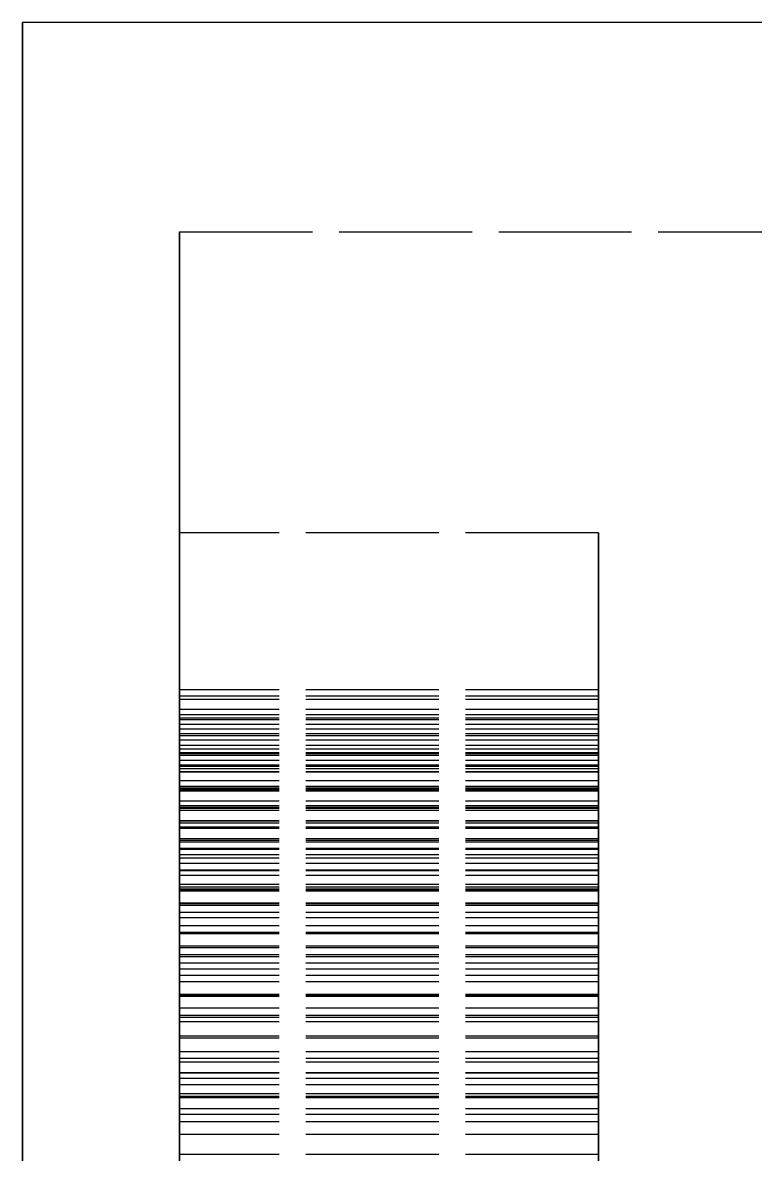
# Model space of a CAD drawing. Header units: millimetres. Extents: x -13 to 276, y -50 to 157.
# Drawn here: x 95.38 to 102.38, y 28.83 to 39.64 of the extents above; entities that cross this region are included whole.
import ezdxf

# ---------------------------------------------------------------- set-up
doc = ezdxf.new("R2010")
doc.units = ezdxf.units.MM
doc.linetypes.add('DASHED', pattern=[1.524, 1.27, -0.254])
doc.layers.add('HIDDEN', color=8, linetype='DASHED')
doc.layers.add('VISIBLE', color=7, linetype='CONTINUOUS')

msp = doc.modelspace()

# ---------------------------------------------------------------- linework, layer by layer
at = {"layer": 'HIDDEN'}
for points in [[(95.375, 39.645), (95.375, 38.8831), (95.375, 38.12119), (95.375, 37.35929), (95.375, 36.59738), (95.375, 35.83548), (95.375, 35.07357), (95.375, 34.31167), (95.375, 33.54976), (95.375, 32.78786), (95.375, 32.02595), (95.375, 31.26405), (95.375, 30.50214), (95.375, 29.74024), (95.375, 28.97833), (95.375, 28.21643)], [(96.875, 28.56563), (96.875, 28.91484), (96.875, 29.26405), (96.875, 29.61325), (96.875, 29.96246), (96.875, 30.31167), (96.875, 30.66087), (96.875, 31.01008), (96.875, 31.35929), (96.875, 31.70849), (96.875, 32.0577), (96.875, 32.4069), (96.875, 32.75611), (96.875, 33.10532), (96.875, 33.45452), (96.875, 33.80373), (96.875, 34.15294), (96.875, 34.50214), (96.875, 34.85135), (96.875, 35.20056), (96.875, 35.54976), (96.875, 35.89897), (96.875, 36.24817), (96.875, 36.59738), (96.875, 36.94659), (96.875, 37.29579), (96.875, 37.645)], [(96.875, 37.645), (96.875, 36.94659), (96.875, 36.24817), (96.875, 35.54976), (96.875, 34.85135), (96.875, 34.15294), (96.875, 33.45452), (96.875, 32.75611), (96.875, 32.0577), (96.875, 31.35929), (96.875, 30.66087), (96.875, 29.96246), (96.875, 29.26405), (96.875, 28.56563)], [(96.875, 37.645), (135.875, 37.645)], [(96.875, 28.69857), (96.875, 29.00214), (96.875, 29.30571), (96.875, 29.60929), (96.875, 29.91286), (96.875, 30.21643), (96.875, 30.52), (96.875, 30.82357), (96.875, 31.12714), (96.875, 31.43071), (96.875, 31.73429), (96.875, 32.03786), (96.875, 32.34143), (96.875, 32.645), (96.875, 32.94857), (96.875, 33.25214), (96.875, 33.55571), (96.875, 33.85929), (96.875, 34.16286), (96.875, 34.46643), (96.875, 34.77)], [(96.875, 34.77), (96.875, 34.16286), (96.875, 33.55571), (96.875, 32.94857), (96.875, 32.34143), (96.875, 31.73429), (96.875, 31.12714), (96.875, 30.52), (96.875, 29.91286), (96.875, 29.30571), (96.875, 28.69857)], [(100.875, 34.77), (96.875, 34.77)], [(100.875, 28.69857), (100.875, 29.00214), (100.875, 29.30571), (100.875, 29.60929), (100.875, 29.91286), (100.875, 30.21643), (100.875, 30.52), (100.875, 30.82357), (100.875, 31.12714), (100.875, 31.43071), (100.875, 31.73429), (100.875, 32.03786), (100.875, 32.34143), (100.875, 32.645), (100.875, 32.94857), (100.875, 33.25214), (100.875, 33.55571), (100.875, 33.85929), (100.875, 34.16286), (100.875, 34.46643), (100.875, 34.77)], [(100.875, 34.77), (100.875, 34.16286), (100.875, 33.55571), (100.875, 32.94857), (100.875, 32.34143), (100.875, 31.73429), (100.875, 31.12714), (100.875, 30.52), (100.875, 29.91286), (100.875, 29.30571), (100.875, 28.69857)], [(96.875, 33.0807), (96.875, 33.2692)], [(96.875, 33.2692), (96.875, 33.0807)], [(100.875, 33.2692), (96.875, 33.2692)], [(100.875, 33.2692), (96.875, 33.2692)], [(96.875, 33.17852), (96.875, 33.20952)], [(96.875, 33.20952), (96.875, 33.02944)], [(96.875, 33.02944), (96.875, 33.20952)], [(96.875, 33.20952), (96.875, 33.17852)], [(100.875, 33.20952), (96.875, 33.20952)], [(100.875, 33.20952), (96.875, 33.20952)], [(100.875, 33.0807), (100.875, 33.2692)], [(100.875, 33.2692), (100.875, 33.0807)], [(100.875, 33.17852), (100.875, 33.20952)], [(100.875, 33.20952), (100.875, 33.02944)], [(100.875, 33.02944), (100.875, 33.20952)], [(100.875, 33.20952), (100.875, 33.17852)], [(96.875, 32.98321), (96.875, 33.17852)], [(96.875, 33.17852), (96.875, 32.98321)], [(100.875, 33.17852), (96.875, 33.17852)], [(100.875, 33.17852), (96.875, 33.17852)], [(100.875, 32.98321), (100.875, 33.17852)], [(100.875, 33.17852), (100.875, 32.98321)], [(96.875, 32.89191), (96.875, 33.0807)], [(96.875, 33.0807), (96.875, 32.89191)], [(100.875, 33.0807), (96.875, 33.0807)], [(100.875, 33.0807), (96.875, 33.0807)], [(96.875, 33.02944), (96.875, 32.84847)], [(96.875, 32.84847), (96.875, 33.02944)], [(100.875, 33.02944), (96.875, 33.02944)], [(100.875, 33.02944), (96.875, 33.02944)], [(96.875, 32.93825), (96.875, 32.99998)], [(96.875, 32.99998), (96.875, 32.82985)], [(96.875, 32.82985), (96.875, 32.99998)], [(96.875, 32.99998), (96.875, 32.93825)], [(100.875, 32.99998), (96.875, 32.99998)], [(100.875, 32.99998), (96.875, 32.99998)], [(100.875, 32.89191), (100.875, 33.0807)], [(100.875, 33.0807), (100.875, 32.89191)], [(100.875, 33.02944), (100.875, 32.84847)], [(100.875, 32.84847), (100.875, 33.02944)], [(100.875, 32.93825), (100.875, 32.99998)], [(100.875, 32.99998), (100.875, 32.82985)], [(100.875, 32.82985), (100.875, 32.99998)], [(100.875, 32.99998), (100.875, 32.93825)], [(96.875, 32.7882), (96.875, 32.98321)], [(96.875, 32.98321), (96.875, 32.7882)], [(100.875, 32.98321), (96.875, 32.98321)], [(100.875, 32.98321), (96.875, 32.98321)], [(96.875, 32.7378), (96.875, 32.93825)], [(96.875, 32.93825), (96.875, 32.7378)], [(100.875, 32.93825), (96.875, 32.93825)], [(100.875, 32.93825), (96.875, 32.93825)], [(96.875, 32.7029), (96.875, 32.89191)], [(96.875, 32.89191), (96.875, 32.7029)], [(100.875, 32.89191), (96.875, 32.89191)], [(100.875, 32.89191), (96.875, 32.89191)], [(100.875, 32.7882), (100.875, 32.98321)], [(100.875, 32.98321), (100.875, 32.7882)], [(100.875, 32.7378), (100.875, 32.93825)], [(100.875, 32.93825), (100.875, 32.7378)], [(100.875, 32.7029), (100.875, 32.89191)], [(100.875, 32.89191), (100.875, 32.7029)], [(96.875, 32.84847), (96.875, 32.66668)], [(96.875, 32.66668), (96.875, 32.84847)], [(100.875, 32.84847), (96.875, 32.84847)], [(100.875, 32.84847), (96.875, 32.84847)], [(96.875, 32.82985), (96.875, 32.65826)], [(96.875, 32.65826), (96.875, 32.82985)], [(100.875, 32.82985), (96.875, 32.82985)], [(100.875, 32.82985), (96.875, 32.82985)], [(96.875, 32.59359), (96.875, 32.7882)], [(96.875, 32.7882), (96.875, 32.59359)], [(100.875, 32.7882), (96.875, 32.7882)], [(100.875, 32.7882), (96.875, 32.7882)], [(100.875, 32.84847), (100.875, 32.66668)], [(100.875, 32.66668), (100.875, 32.84847)], [(100.875, 32.82985), (100.875, 32.65826)], [(100.875, 32.65826), (100.875, 32.82985)], [(100.875, 32.59359), (100.875, 32.7882)], [(100.875, 32.7882), (100.875, 32.59359)], [(96.875, 32.53823), (96.875, 32.7378)], [(96.875, 32.7378), (96.875, 32.53823)], [(100.875, 32.7378), (96.875, 32.7378)], [(100.875, 32.7378), (96.875, 32.7378)], [(96.875, 32.51377), (96.875, 32.7029)], [(96.875, 32.7029), (96.875, 32.51377)], [(100.875, 32.7029), (96.875, 32.7029)], [(100.875, 32.7029), (96.875, 32.7029)], [(96.875, 32.66668), (96.875, 32.48411)], [(96.875, 32.48411), (96.875, 32.66668)], [(100.875, 32.66668), (96.875, 32.66668)], [(100.875, 32.66668), (96.875, 32.66668)], [(100.875, 32.53823), (100.875, 32.7378)], [(100.875, 32.7378), (100.875, 32.53823)], [(100.875, 32.51377), (100.875, 32.7029)], [(100.875, 32.7029), (100.875, 32.51377)], [(100.875, 32.66668), (100.875, 32.48411)], [(100.875, 32.48411), (100.875, 32.66668)], [(96.875, 32.65826), (96.875, 32.48523)], [(96.875, 32.48523), (96.875, 32.65826)], [(100.875, 32.65826), (96.875, 32.65826)], [(100.875, 32.65826), (96.875, 32.65826)], [(96.875, 32.55043), (96.875, 32.64238)], [(96.875, 32.64238), (96.875, 32.48365)], [(96.875, 32.48365), (96.875, 32.64238)], [(96.875, 32.64238), (96.875, 32.55043)], [(100.875, 32.64238), (96.875, 32.64238)], [(100.875, 32.64238), (96.875, 32.64238)], [(96.875, 32.39951), (96.875, 32.59359)], [(96.875, 32.59359), (96.875, 32.39951)], [(100.875, 32.59359), (96.875, 32.59359)], [(100.875, 32.59359), (96.875, 32.59359)], [(100.875, 32.65826), (100.875, 32.48523)], [(100.875, 32.48523), (100.875, 32.65826)], [(100.875, 32.55043), (100.875, 32.64238)], [(100.875, 32.64238), (100.875, 32.48365)], [(100.875, 32.48365), (100.875, 32.64238)], [(100.875, 32.64238), (100.875, 32.55043)], [(100.875, 32.39951), (100.875, 32.59359)], [(100.875, 32.59359), (100.875, 32.39951)], [(96.875, 32.34655), (96.875, 32.55043)], [(96.875, 32.55043), (96.875, 32.34655)], [(100.875, 32.55043), (96.875, 32.55043)], [(100.875, 32.55043), (96.875, 32.55043)], [(96.875, 32.33968), (96.875, 32.53823)], [(96.875, 32.53823), (96.875, 32.33968)], [(100.875, 32.53823), (96.875, 32.53823)], [(100.875, 32.53823), (96.875, 32.53823)], [(96.875, 32.3246), (96.875, 32.51377)], [(96.875, 32.51377), (96.875, 32.3246)], [(100.875, 32.51377), (96.875, 32.51377)], [(100.875, 32.51377), (96.875, 32.51377)], [(96.875, 32.48523), (96.875, 32.31079)], [(96.875, 32.31079), (96.875, 32.48523)], [(100.875, 32.48523), (96.875, 32.48523)], [(100.875, 32.48523), (96.875, 32.48523)], [(96.875, 32.48411), (96.875, 32.30081)], [(96.875, 32.30081), (96.875, 32.48411)], [(100.875, 32.48411), (96.875, 32.48411)], [(100.875, 32.48411), (96.875, 32.48411)], [(96.875, 32.48365), (96.875, 32.3229)], [(96.875, 32.3229), (96.875, 32.48365)], [(100.875, 32.48365), (96.875, 32.48365)], [(100.875, 32.48365), (96.875, 32.48365)], [(100.875, 32.34655), (100.875, 32.55043)], [(100.875, 32.55043), (100.875, 32.34655)], [(100.875, 32.33968), (100.875, 32.53823)], [(100.875, 32.53823), (100.875, 32.33968)], [(100.875, 32.3246), (100.875, 32.51377)], [(100.875, 32.51377), (100.875, 32.3246)], [(100.875, 32.48523), (100.875, 32.31079)], [(100.875, 32.31079), (100.875, 32.48523)], [(100.875, 32.48411), (100.875, 32.30081)], [(100.875, 32.30081), (100.875, 32.48411)], [(100.875, 32.48365), (100.875, 32.3229)], [(100.875, 32.3229), (100.875, 32.48365)], [(96.875, 32.20609), (96.875, 32.39951)], [(96.875, 32.39951), (96.875, 32.20609)], [(100.875, 32.39951), (96.875, 32.39951)], [(100.875, 32.39951), (96.875, 32.39951)], [(96.875, 32.14414), (96.875, 32.34655)], [(96.875, 32.34655), (96.875, 32.14414)], [(100.875, 32.34655), (96.875, 32.34655)], [(100.875, 32.34655), (96.875, 32.34655)], [(96.875, 32.14231), (96.875, 32.33968)], [(96.875, 32.33968), (96.875, 32.14231)], [(100.875, 32.33968), (96.875, 32.33968)], [(100.875, 32.33968), (96.875, 32.33968)], [(100.875, 32.20609), (100.875, 32.39951)], [(100.875, 32.39951), (100.875, 32.20609)], [(100.875, 32.14414), (100.875, 32.34655)], [(100.875, 32.34655), (100.875, 32.14414)], [(100.875, 32.14231), (100.875, 32.33968)], [(100.875, 32.33968), (100.875, 32.14231)], [(96.875, 32.1355), (96.875, 32.3246)], [(96.875, 32.3246), (96.875, 32.1355)], [(100.875, 32.3246), (96.875, 32.3246)], [(100.875, 32.3246), (96.875, 32.3246)], [(96.875, 32.3229), (96.875, 32.16011)], [(96.875, 32.16011), (96.875, 32.3229)], [(100.875, 32.3229), (96.875, 32.3229)], [(100.875, 32.3229), (96.875, 32.3229)], [(96.875, 32.31079), (96.875, 32.13492)], [(96.875, 32.13492), (96.875, 32.31079)], [(100.875, 32.31079), (96.875, 32.31079)], [(100.875, 32.31079), (96.875, 32.31079)], [(96.875, 32.30081), (96.875, 32.11681)], [(96.875, 32.11681), (96.875, 32.30081)], [(100.875, 32.30081), (96.875, 32.30081)], [(100.875, 32.30081), (96.875, 32.30081)], [(100.875, 32.1355), (100.875, 32.3246)], [(100.875, 32.3246), (100.875, 32.1355)], [(100.875, 32.3229), (100.875, 32.16011)], [(100.875, 32.16011), (100.875, 32.3229)], [(100.875, 32.31079), (100.875, 32.13492)], [(100.875, 32.13492), (100.875, 32.31079)], [(100.875, 32.30081), (100.875, 32.11681)], [(100.875, 32.11681), (100.875, 32.30081)], [(96.875, 32.0135), (96.875, 32.20609)], [(96.875, 32.20609), (96.875, 32.0135)], [(100.875, 32.20609), (96.875, 32.20609)], [(100.875, 32.20609), (96.875, 32.20609)], [(96.875, 32.16011), (96.875, 31.99528)], [(96.875, 31.99528), (96.875, 32.16011)], [(100.875, 32.16011), (96.875, 32.16011)], [(100.875, 32.16011), (96.875, 32.16011)], [(96.875, 31.94334), (96.875, 32.14414)], [(96.875, 32.14414), (96.875, 31.94334)], [(100.875, 32.14414), (96.875, 32.14414)], [(100.875, 32.14414), (96.875, 32.14414)], [(96.875, 31.94629), (96.875, 32.14231)], [(96.875, 32.14231), (96.875, 31.94629)], [(100.875, 32.14231), (96.875, 32.14231)], [(100.875, 32.14231), (96.875, 32.14231)], [(96.875, 32.01839), (96.875, 32.13976)], [(96.875, 32.13976), (96.875, 31.9938)], [(96.875, 31.9938), (96.875, 32.13976)], [(96.875, 32.13976), (96.875, 32.01839)], [(100.875, 32.13976), (96.875, 32.13976)], [(100.875, 32.13976), (96.875, 32.13976)], [(96.875, 32.11681), (96.875, 32.1355)], [(96.875, 32.1355), (96.875, 32.11681)], [(100.875, 32.1355), (96.875, 32.1355)], [(100.875, 32.1355), (96.875, 32.1355)], [(96.875, 32.13492), (96.875, 31.95759)], [(96.875, 31.95759), (96.875, 32.13492)], [(100.875, 32.13492), (96.875, 32.13492)], [(100.875, 32.13492), (96.875, 32.13492)], [(100.875, 32.0135), (100.875, 32.20609)], [(100.875, 32.20609), (100.875, 32.0135)], [(100.875, 32.16011), (100.875, 31.99528)], [(100.875, 31.99528), (100.875, 32.16011)], [(100.875, 31.94334), (100.875, 32.14414)], [(100.875, 32.14414), (100.875, 31.94334)], [(100.875, 31.94629), (100.875, 32.14231)], [(100.875, 32.14231), (100.875, 31.94629)], [(100.875, 32.01839), (100.875, 32.13976)], [(100.875, 32.13976), (100.875, 31.9938)], [(100.875, 31.9938), (100.875, 32.13976)], [(100.875, 32.13976), (100.875, 32.01839)], [(100.875, 32.11681), (100.875, 32.1355)], [(100.875, 32.1355), (100.875, 32.11681)], [(100.875, 32.13492), (100.875, 31.95759)], [(100.875, 31.95759), (100.875, 32.13492)], [(100.875, 32.11681), (96.875, 32.11681)], [(100.875, 32.11681), (96.875, 32.11681)], [(96.875, 31.81282), (96.875, 32.01839)], [(96.875, 32.01839), (96.875, 31.81282)], [(100.875, 32.01839), (96.875, 32.01839)], [(100.875, 32.01839), (96.875, 32.01839)], [(96.875, 31.95759), (96.875, 32.0135)], [(96.875, 32.0135), (96.875, 31.95759)], [(100.875, 32.0135), (96.875, 32.0135)], [(100.875, 32.0135), (96.875, 32.0135)], [(100.875, 31.81282), (100.875, 32.01839)], [(100.875, 32.01839), (100.875, 31.81282)], [(100.875, 31.95759), (100.875, 32.0135)], [(100.875, 32.0135), (100.875, 31.95759)], [(96.875, 31.99528), (96.875, 31.82834)], [(96.875, 31.82834), (96.875, 31.99528)], [(100.875, 31.99528), (96.875, 31.99528)], [(100.875, 31.99528), (96.875, 31.99528)], [(96.875, 31.9938), (96.875, 31.84525)], [(96.875, 31.84525), (96.875, 31.9938)], [(100.875, 31.9938), (96.875, 31.9938)], [(100.875, 31.9938), (96.875, 31.9938)], [(100.875, 31.95759), (96.875, 31.95759)], [(100.875, 31.95759), (96.875, 31.95759)], [(96.875, 31.75185), (96.875, 31.94629)], [(96.875, 31.94629), (96.875, 31.75185)], [(100.875, 31.94629), (96.875, 31.94629)], [(100.875, 31.94629), (96.875, 31.94629)], [(96.875, 31.74436), (96.875, 31.94334)], [(96.875, 31.94334), (96.875, 31.74436)], [(100.875, 31.94334), (96.875, 31.94334)], [(100.875, 31.94334), (96.875, 31.94334)], [(100.875, 31.99528), (100.875, 31.82834)], [(100.875, 31.82834), (100.875, 31.99528)], [(100.875, 31.9938), (100.875, 31.84525)], [(100.875, 31.84525), (100.875, 31.9938)], [(100.875, 31.75185), (100.875, 31.94629)], [(100.875, 31.94629), (100.875, 31.75185)], [(100.875, 31.74436), (100.875, 31.94334)], [(100.875, 31.94334), (100.875, 31.74436)], [(96.875, 31.84525), (96.875, 31.69409)], [(96.875, 31.69409), (96.875, 31.84525)], [(100.875, 31.84525), (96.875, 31.84525)], [(100.875, 31.84525), (96.875, 31.84525)], [(96.875, 31.82834), (96.875, 31.65919)], [(96.875, 31.65919), (96.875, 31.82834)], [(100.875, 31.82834), (96.875, 31.82834)], [(100.875, 31.82834), (96.875, 31.82834)], [(96.875, 31.60928), (96.875, 31.81282)], [(96.875, 31.81282), (96.875, 31.60928)], [(100.875, 31.81282), (96.875, 31.81282)], [(100.875, 31.81282), (96.875, 31.81282)], [(100.875, 31.84525), (100.875, 31.69409)], [(100.875, 31.69409), (100.875, 31.84525)], [(100.875, 31.82834), (100.875, 31.65919)], [(100.875, 31.65919), (100.875, 31.82834)], [(100.875, 31.60928), (100.875, 31.81282)], [(100.875, 31.81282), (100.875, 31.60928)], [(96.875, 31.65919), (96.875, 31.75185)], [(96.875, 31.75185), (96.875, 31.65919)], [(100.875, 31.75185), (96.875, 31.75185)], [(100.875, 31.75185), (96.875, 31.75185)], [(96.875, 31.54741), (96.875, 31.74436)], [(96.875, 31.74436), (96.875, 31.54741)], [(100.875, 31.74436), (96.875, 31.74436)], [(100.875, 31.74436), (96.875, 31.74436)], [(96.875, 31.69409), (96.875, 31.54027)], [(96.875, 31.54027), (96.875, 31.69409)], [(100.875, 31.69409), (96.875, 31.69409)], [(100.875, 31.69409), (96.875, 31.69409)], [(100.875, 31.65919), (100.875, 31.75185)], [(100.875, 31.75185), (100.875, 31.65919)], [(100.875, 31.54741), (100.875, 31.74436)], [(100.875, 31.74436), (100.875, 31.54741)], [(100.875, 31.69409), (100.875, 31.54027)], [(100.875, 31.54027), (100.875, 31.69409)], [(100.875, 31.65919), (96.875, 31.65919)], [(100.875, 31.65919), (96.875, 31.65919)], [(96.875, 31.40795), (96.875, 31.60928)], [(96.875, 31.60928), (96.875, 31.40795)], [(100.875, 31.60928), (96.875, 31.60928)], [(100.875, 31.60928), (96.875, 31.60928)], [(100.875, 31.40795), (100.875, 31.60928)], [(100.875, 31.60928), (100.875, 31.40795)], [(96.875, 31.35278), (96.875, 31.54741)], [(96.875, 31.54741), (96.875, 31.35278)], [(100.875, 31.54741), (96.875, 31.54741)], [(100.875, 31.54741), (96.875, 31.54741)], [(96.875, 31.54027), (96.875, 31.38369)], [(96.875, 31.38369), (96.875, 31.54027)], [(100.875, 31.54027), (96.875, 31.54027)], [(100.875, 31.54027), (96.875, 31.54027)], [(96.875, 31.34666), (96.875, 31.49642)], [(96.875, 31.49642), (96.875, 31.36445)], [(96.875, 31.36445), (96.875, 31.49642)], [(96.875, 31.49642), (96.875, 31.34666)], [(100.875, 31.49642), (96.875, 31.49642)], [(100.875, 31.49642), (96.875, 31.49642)], [(100.875, 31.35278), (100.875, 31.54741)], [(100.875, 31.54741), (100.875, 31.35278)], [(100.875, 31.54027), (100.875, 31.38369)], [(100.875, 31.38369), (100.875, 31.54027)], [(100.875, 31.34666), (100.875, 31.49642)], [(100.875, 31.49642), (100.875, 31.36445)], [(100.875, 31.36445), (100.875, 31.49642)], [(100.875, 31.49642), (100.875, 31.34666)], [(96.875, 31.20905), (96.875, 31.40795)], [(96.875, 31.40795), (96.875, 31.20905)], [(100.875, 31.40795), (96.875, 31.40795)], [(100.875, 31.40795), (96.875, 31.40795)], [(96.875, 31.38369), (96.875, 31.22417)], [(96.875, 31.22417), (96.875, 31.38369)], [(100.875, 31.38369), (96.875, 31.38369)], [(100.875, 31.38369), (96.875, 31.38369)], [(96.875, 31.36445), (96.875, 31.22938)], [(96.875, 31.22938), (96.875, 31.36445)], [(100.875, 31.36445), (96.875, 31.36445)], [(100.875, 31.36445), (96.875, 31.36445)], [(100.875, 31.20905), (100.875, 31.40795)], [(100.875, 31.40795), (100.875, 31.20905)], [(100.875, 31.38369), (100.875, 31.22417)], [(100.875, 31.22417), (100.875, 31.38369)], [(100.875, 31.36445), (100.875, 31.22938)], [(100.875, 31.22938), (100.875, 31.36445)], [(96.875, 31.22417), (96.875, 31.35278)], [(96.875, 31.35278), (96.875, 31.22417)], [(100.875, 31.35278), (96.875, 31.35278)], [(100.875, 31.35278), (96.875, 31.35278)], [(96.875, 31.14115), (96.875, 31.34666)], [(96.875, 31.34666), (96.875, 31.14115)], [(100.875, 31.34666), (96.875, 31.34666)], [(100.875, 31.34666), (96.875, 31.34666)], [(100.875, 31.22417), (100.875, 31.35278)], [(100.875, 31.35278), (100.875, 31.22417)], [(100.875, 31.14115), (100.875, 31.34666)], [(100.875, 31.34666), (100.875, 31.14115)], [(96.875, 31.22938), (96.875, 31.09115)], [(96.875, 31.09115), (96.875, 31.22938)], [(100.875, 31.22938), (96.875, 31.22938)], [(100.875, 31.22938), (96.875, 31.22938)], [(100.875, 31.22417), (96.875, 31.22417)], [(100.875, 31.22417), (96.875, 31.22417)], [(96.875, 31.01285), (96.875, 31.20905)], [(96.875, 31.20905), (96.875, 31.01285)], [(100.875, 31.20905), (96.875, 31.20905)], [(100.875, 31.20905), (96.875, 31.20905)], [(100.875, 31.22938), (100.875, 31.09115)], [(100.875, 31.09115), (100.875, 31.22938)], [(100.875, 31.01285), (100.875, 31.20905)], [(100.875, 31.20905), (100.875, 31.01285)], [(96.875, 30.93822), (96.875, 31.14115)], [(96.875, 31.14115), (96.875, 30.93822)], [(100.875, 31.14115), (96.875, 31.14115)], [(100.875, 31.14115), (96.875, 31.14115)], [(96.875, 31.09115), (96.875, 30.94965)], [(96.875, 30.94965), (96.875, 31.09115)], [(100.875, 31.09115), (96.875, 31.09115)], [(100.875, 31.09115), (96.875, 31.09115)], [(100.875, 30.93822), (100.875, 31.14115)], [(100.875, 31.14115), (100.875, 30.93822)], [(100.875, 31.09115), (100.875, 30.94965)], [(100.875, 30.94965), (100.875, 31.09115)], [(96.875, 30.8197), (96.875, 31.01285)], [(96.875, 31.01285), (96.875, 30.8197)], [(100.875, 31.01285), (96.875, 31.01285)], [(100.875, 31.01285), (96.875, 31.01285)], [(96.875, 30.94965), (96.875, 30.80476)], [(96.875, 30.80476), (96.875, 30.94965)], [(100.875, 30.94965), (96.875, 30.94965)], [(100.875, 30.94965), (96.875, 30.94965)], [(96.875, 30.73807), (96.875, 30.93822)], [(96.875, 30.93822), (96.875, 30.73807)], [(100.875, 30.93822), (96.875, 30.93822)], [(100.875, 30.93822), (96.875, 30.93822)], [(100.875, 30.8197), (100.875, 31.01285)], [(100.875, 31.01285), (100.875, 30.8197)], [(100.875, 30.94965), (100.875, 30.80476)], [(100.875, 30.80476), (100.875, 30.94965)], [(100.875, 30.73807), (100.875, 30.93822)], [(100.875, 30.93822), (100.875, 30.73807)], [(96.875, 30.65623), (96.875, 30.8197)], [(96.875, 30.8197), (96.875, 30.65623)], [(100.875, 30.8197), (96.875, 30.8197)], [(100.875, 30.8197), (96.875, 30.8197)], [(96.875, 30.80476), (96.875, 30.65623)], [(96.875, 30.65623), (96.875, 30.80476)], [(100.875, 30.80476), (96.875, 30.80476)], [(100.875, 30.80476), (96.875, 30.80476)], [(96.875, 30.54096), (96.875, 30.73807)], [(96.875, 30.73807), (96.875, 30.54096)], [(100.875, 30.73807), (96.875, 30.73807)], [(100.875, 30.73807), (96.875, 30.73807)], [(96.875, 30.54096), (96.875, 30.71783)], [(96.875, 30.71783), (96.875, 30.601)], [(96.875, 30.601), (96.875, 30.71783)], [(96.875, 30.71783), (96.875, 30.54096)], [(100.875, 30.71783), (96.875, 30.71783)], [(100.875, 30.71783), (96.875, 30.71783)], [(100.875, 30.65623), (100.875, 30.8197)], [(100.875, 30.8197), (100.875, 30.65623)], [(100.875, 30.80476), (100.875, 30.65623)], [(100.875, 30.65623), (100.875, 30.80476)], [(100.875, 30.54096), (100.875, 30.73807)], [(100.875, 30.73807), (100.875, 30.54096)], [(100.875, 30.54096), (100.875, 30.71783)], [(100.875, 30.71783), (100.875, 30.601)], [(100.875, 30.601), (100.875, 30.71783)], [(100.875, 30.71783), (100.875, 30.54096)], [(100.875, 30.65623), (96.875, 30.65623)], [(100.875, 30.65623), (96.875, 30.65623)], [(96.875, 30.601), (96.875, 30.48055)], [(96.875, 30.48055), (96.875, 30.601)], [(100.875, 30.601), (96.875, 30.601)], [(100.875, 30.601), (96.875, 30.601)], [(96.875, 30.33726), (96.875, 30.54096)], [(96.875, 30.34718), (96.875, 30.54096)], [(96.875, 30.54096), (96.875, 30.34718)], [(96.875, 30.54096), (96.875, 30.33726)], [(100.875, 30.54096), (96.875, 30.54096)], [(100.875, 30.54096), (96.875, 30.54096)], [(100.875, 30.54096), (96.875, 30.54096)], [(100.875, 30.54096), (96.875, 30.54096)], [(100.875, 30.601), (100.875, 30.48055)], [(100.875, 30.48055), (100.875, 30.601)], [(100.875, 30.33726), (100.875, 30.54096)], [(100.875, 30.34718), (100.875, 30.54096)], [(100.875, 30.54096), (100.875, 30.34718)], [(100.875, 30.54096), (100.875, 30.33726)], [(96.875, 30.48055), (96.875, 30.35642)], [(96.875, 30.35642), (96.875, 30.48055)], [(100.875, 30.48055), (96.875, 30.48055)], [(100.875, 30.48055), (96.875, 30.48055)], [(100.875, 30.48055), (100.875, 30.35642)], [(100.875, 30.35642), (100.875, 30.48055)], [(96.875, 30.35642), (96.875, 30.22846)], [(96.875, 30.22846), (96.875, 30.35642)], [(100.875, 30.35642), (96.875, 30.35642)], [(100.875, 30.35642), (96.875, 30.35642)], [(96.875, 30.15715), (96.875, 30.34718)], [(96.875, 30.34718), (96.875, 30.15715)], [(100.875, 30.34718), (96.875, 30.34718)], [(100.875, 30.34718), (96.875, 30.34718)], [(96.875, 30.13668), (96.875, 30.33726)], [(96.875, 30.33726), (96.875, 30.13668)], [(100.875, 30.33726), (96.875, 30.33726)], [(100.875, 30.33726), (96.875, 30.33726)], [(100.875, 30.35642), (100.875, 30.22846)], [(100.875, 30.22846), (100.875, 30.35642)], [(100.875, 30.15715), (100.875, 30.34718)], [(100.875, 30.34718), (100.875, 30.15715)], [(100.875, 30.13668), (100.875, 30.33726)], [(100.875, 30.33726), (100.875, 30.13668)], [(96.875, 30.22846), (96.875, 30.09649)], [(96.875, 30.09649), (96.875, 30.22846)], [(100.875, 30.22846), (96.875, 30.22846)], [(100.875, 30.22846), (96.875, 30.22846)], [(100.875, 30.22846), (100.875, 30.09649)], [(100.875, 30.09649), (100.875, 30.22846)], [(96.875, 29.96022), (96.875, 30.15715)], [(96.875, 30.15715), (96.875, 29.96022)], [(100.875, 30.15715), (96.875, 30.15715)], [(100.875, 30.15715), (96.875, 30.15715)], [(96.875, 29.93943), (96.875, 30.13668)], [(96.875, 30.13668), (96.875, 29.93943)], [(100.875, 30.13668), (96.875, 30.13668)], [(100.875, 30.13668), (96.875, 30.13668)], [(96.875, 30.09649), (96.875, 29.96022)], [(96.875, 29.96022), (96.875, 30.09649)], [(100.875, 30.09649), (96.875, 30.09649)], [(100.875, 30.09649), (96.875, 30.09649)], [(100.875, 29.96022), (100.875, 30.15715)], [(100.875, 30.15715), (100.875, 29.96022)], [(100.875, 29.93943), (100.875, 30.13668)], [(100.875, 30.13668), (100.875, 29.93943)], [(100.875, 30.09649), (100.875, 29.96022)], [(100.875, 29.96022), (100.875, 30.09649)], [(100.875, 29.96022), (96.875, 29.96022)], [(100.875, 29.96022), (96.875, 29.96022)], [(96.875, 29.74578), (96.875, 29.93943)], [(96.875, 29.93943), (96.875, 29.74578)], [(100.875, 29.93943), (96.875, 29.93943)], [(100.875, 29.93943), (96.875, 29.93943)], [(100.875, 29.74578), (100.875, 29.93943)], [(100.875, 29.93943), (100.875, 29.74578)], [(96.875, 29.60818), (96.875, 29.81065)], [(96.875, 29.81065), (96.875, 29.70995)], [(96.875, 29.70995), (96.875, 29.81065)], [(96.875, 29.81065), (96.875, 29.60818)], [(100.875, 29.81065), (96.875, 29.81065)], [(100.875, 29.81065), (96.875, 29.81065)], [(96.875, 29.55608), (96.875, 29.74578)], [(96.875, 29.74578), (96.875, 29.55608)], [(100.875, 29.74578), (96.875, 29.74578)], [(100.875, 29.74578), (96.875, 29.74578)], [(100.875, 29.60818), (100.875, 29.81065)], [(100.875, 29.81065), (100.875, 29.70995)], [(100.875, 29.70995), (100.875, 29.81065)], [(100.875, 29.81065), (100.875, 29.60818)], [(100.875, 29.55608), (100.875, 29.74578)], [(100.875, 29.74578), (100.875, 29.55608)], [(96.875, 29.70995), (96.875, 29.60516)], [(96.875, 29.60516), (96.875, 29.70995)], [(100.875, 29.70995), (96.875, 29.70995)], [(100.875, 29.70995), (96.875, 29.70995)], [(100.875, 29.70995), (100.875, 29.60516)], [(100.875, 29.60516), (100.875, 29.70995)], [(96.875, 29.40803), (96.875, 29.60818)], [(96.875, 29.60818), (96.875, 29.40803)], [(100.875, 29.60818), (96.875, 29.60818)], [(100.875, 29.60818), (96.875, 29.60818)], [(96.875, 29.60516), (96.875, 29.49618)], [(96.875, 29.49618), (96.875, 29.60516)], [(100.875, 29.60516), (96.875, 29.60516)], [(100.875, 29.60516), (96.875, 29.60516)], [(96.875, 29.37079), (96.875, 29.55608)], [(96.875, 29.55608), (96.875, 29.37079)], [(100.875, 29.55608), (96.875, 29.55608)], [(100.875, 29.55608), (96.875, 29.55608)], [(100.875, 29.40803), (100.875, 29.60818)], [(100.875, 29.60818), (100.875, 29.40803)], [(100.875, 29.60516), (100.875, 29.49618)], [(100.875, 29.49618), (100.875, 29.60516)], [(100.875, 29.37079), (100.875, 29.55608)], [(100.875, 29.55608), (100.875, 29.37079)], [(96.875, 29.49618), (96.875, 29.38285)], [(96.875, 29.38285), (96.875, 29.49618)], [(100.875, 29.49618), (96.875, 29.49618)], [(100.875, 29.49618), (96.875, 29.49618)], [(100.875, 29.49618), (100.875, 29.38285)], [(100.875, 29.38285), (100.875, 29.49618)], [(96.875, 29.2115), (96.875, 29.40803)], [(96.875, 29.40803), (96.875, 29.2115)], [(100.875, 29.40803), (96.875, 29.40803)], [(100.875, 29.40803), (96.875, 29.40803)], [(96.875, 29.38285), (96.875, 29.26493)], [(96.875, 29.26493), (96.875, 29.38285)], [(100.875, 29.38285), (96.875, 29.38285)], [(100.875, 29.38285), (96.875, 29.38285)], [(96.875, 29.14208), (96.875, 29.37079)], [(96.875, 29.37079), (96.875, 29.14208)], [(100.875, 29.37079), (96.875, 29.37079)], [(100.875, 29.37079), (96.875, 29.37079)], [(100.875, 29.2115), (100.875, 29.40803)], [(100.875, 29.40803), (100.875, 29.2115)], [(100.875, 29.38285), (100.875, 29.26493)], [(100.875, 29.26493), (100.875, 29.38285)], [(100.875, 29.14208), (100.875, 29.37079)], [(100.875, 29.37079), (100.875, 29.14208)], [(96.875, 29.26493), (96.875, 29.14208)], [(96.875, 29.14208), (96.875, 29.26493)], [(100.875, 29.26493), (96.875, 29.26493)], [(100.875, 29.26493), (96.875, 29.26493)], [(96.875, 29.01882), (96.875, 29.2115)], [(96.875, 29.2115), (96.875, 29.01882)], [(100.875, 29.2115), (96.875, 29.2115)], [(100.875, 29.2115), (96.875, 29.2115)], [(100.875, 29.26493), (100.875, 29.14208)], [(100.875, 29.14208), (100.875, 29.26493)], [(100.875, 29.01882), (100.875, 29.2115)], [(100.875, 29.2115), (100.875, 29.01882)], [(100.875, 29.14208), (96.875, 29.14208)], [(100.875, 29.14208), (96.875, 29.14208)], [(96.875, 28.83029), (96.875, 29.01882)], [(96.875, 29.01882), (96.875, 28.83029)], [(100.875, 29.01882), (96.875, 29.01882)], [(100.875, 29.01882), (96.875, 29.01882)], [(100.875, 28.83029), (100.875, 29.01882)], [(100.875, 29.01882), (100.875, 28.83029)], [(100.875, 28.83029), (96.875, 28.83029)]]:
    msp.add_lwpolyline(points, dxfattribs=at)
at = {"layer": 'VISIBLE'}
for points in [[(95.375, 28.59738), (95.375, 28.97833), (95.375, 29.35929), (95.375, 29.74024), (95.375, 30.12119), (95.375, 30.50214), (95.375, 30.8831), (95.375, 31.26405), (95.375, 31.645), (95.375, 32.02595), (95.375, 32.4069), (95.375, 32.78786), (95.375, 33.16881), (95.375, 33.54976), (95.375, 33.93071), (95.375, 34.31167), (95.375, 34.69262), (95.375, 35.07357), (95.375, 35.45452), (95.375, 35.83548), (95.375, 36.21643), (95.375, 36.59738), (95.375, 36.97833), (95.375, 37.35929), (95.375, 37.74024), (95.375, 38.12119), (95.375, 38.50214), (95.375, 38.8831), (95.375, 39.26405), (95.375, 39.645)], [(135.875, 39.645), (95.375, 39.645)]]:
    msp.add_lwpolyline(points, dxfattribs=at)

doc.saveas('drawing.dxf')
